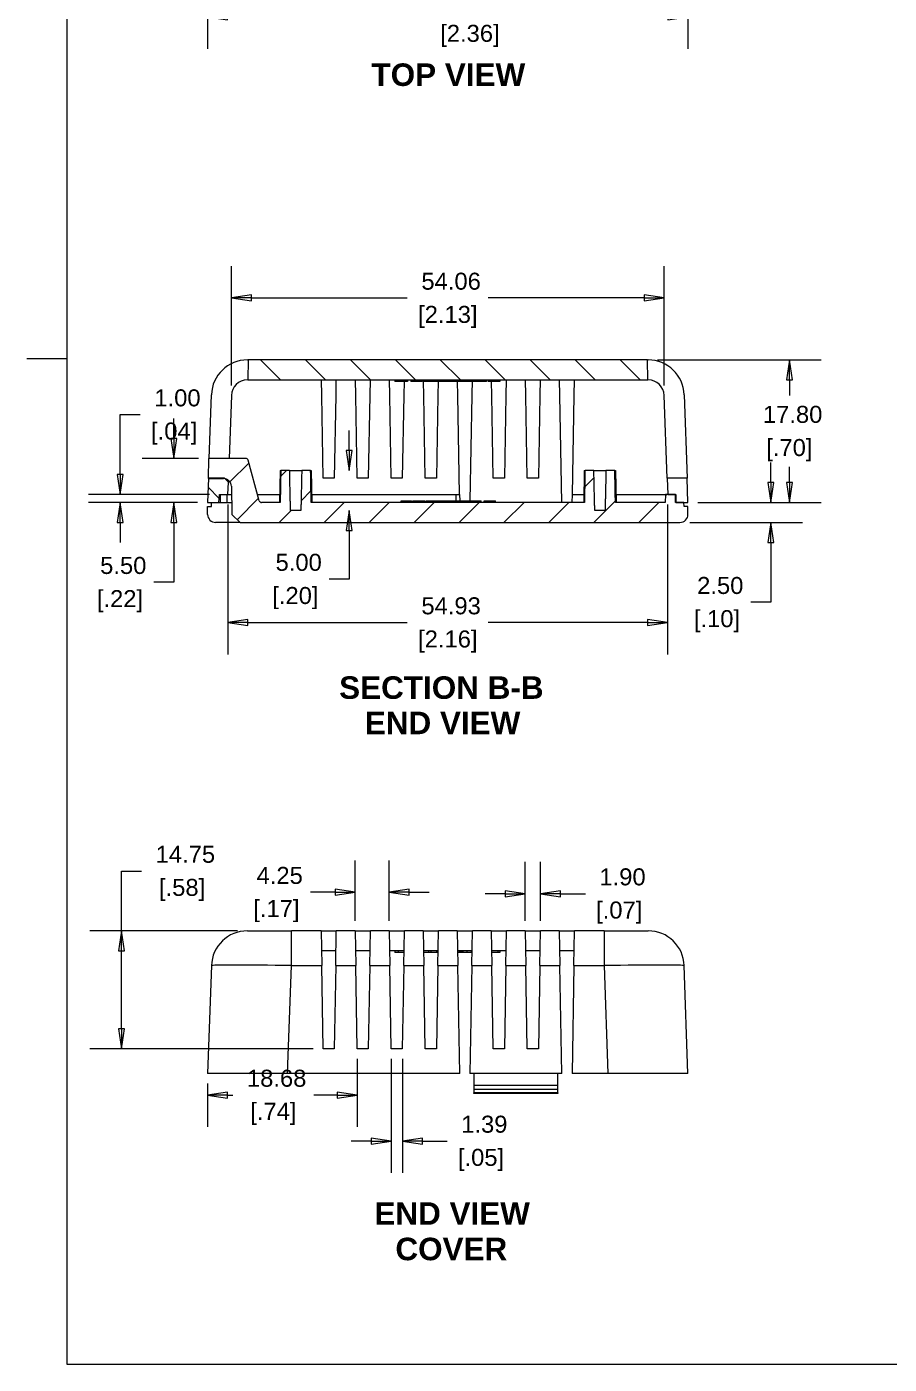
# Model space of a CAD drawing. Header units: millimetres. Extents: x 4 to 345, y 4 to 266.
# Drawn here: x 4.4 to 112.1, y 9.4 to 176.4 of the extents above; entities that cross this region are included whole.
import ezdxf

# ---------------------------------------------------------------- set-up
doc = ezdxf.new("R2010")
doc.units = ezdxf.units.MM
doc.header["$LTSCALE"] = 1.25
doc.layers.get('0').update_dxf_attribs({"lineweight": 25})
for name, color, linetype, lineweight in [('Dimension (ANSI)', 7, 'Continuous', 9), ('Hatch (ANSI)', 7, 'Continuous', 9), ('Sketch Geometry (ANSI)', 7, 'Continuous', 9), ('Symbol (ANSI)', 7, 'Continuous', 9), ('Visible (ANSI)', 7, 'Continuous', 9), ('Visible Narrow (ANSI)', 7, 'Continuous', 9)]:
    doc.layers.add(name, color=color, linetype=linetype, lineweight=lineweight)
doc.styles.add('Label Text (ANSI)', font='arialbd.ttf')
doc.styles.add('Note Text (ANSI)', font='arial.ttf')
doc.dimstyles.new('Default - mm_inch (ANSI)', dxfattribs={"dimscale": 1.25, "dimtxt": 1.7, "dimasz": 2, "dimexe": 3.175, "dimexo": 1, "dimgap": 0.8, "dimtad": 0, "dimtih": 1, "dimtoh": 1, "dimrnd": 1e-08, "dimzin": 4, "dimdsep": 46, "dimtxsty": 'Note Text (ANSI)', "dimblk": 'Filled-1', "dimcen": 0.09, "dimdle": 10, "dimclrd": 256, "dimclre": 256, "dimclrt": 256, "dimadec": 1, "dimazin": 0, "dimtfac": 1.176471, "dimtofl": 0, "dimtmove": 0, "dimatfit": 3, "dimfxl": 0, "dimtolj": 1, "dimtzin": 0, "dimlwd": -1, "dimlwe": -1, "dimarcsym": 0})
pattern_1 = [(135.0002, (0, 0), (-2.80632, -2.80634), [])]

# ---------------------------------------------------------------- blocks, each defined once
blk = doc.blocks.new('Filled-1')
at = {"color": 0}
for p, q in [((0, 0), (-1, 0.15)), ((-1, 0.15), (-1, -0.15)), ((-1, 0), (0, 0)), ((-1, -0.15), (0, 0))]:
    blk.add_line(p, q, dxfattribs=at)
at = {"color": 0, "flags": 128}
blk.add_lwpolyline([(-1, -0.15), (0, 0), (-1, 0.15), (-1, -0.15)], dxfattribs=at)
at = {"color": 0}
blk.add_solid([(-1, -0.15), (0, 0), (-1, 0.15), (-1, -0.15)], dxfattribs=at)
blk = doc.blocks.new('*D15')
at = {"layer": 'Defpoints', "color": 0, "transparency": 16777216}
for p in [(26.97, 202.62), (86.97, 202.62), (26.97, 177.63)]:
    blk.add_point(p, dxfattribs=at)
at = {"layer": 'Dimension (ANSI)', "transparency": 16777216}
for p, q in [((26.97, 201.37), (26.97, 173.66)), ((86.97, 201.37), (86.97, 173.66)), ((29.47, 177.63), (54.67, 177.63)), ((84.47, 177.63), (64.78, 177.63))]:
    blk.add_line(p, q, dxfattribs=at)
at = {"layer": 'Dimension (ANSI)', "transparency": 16777216, "xscale": 2.5, "yscale": 2.5, "zscale": 2.5, "rotation": 180}
blk.add_blockref('Filled-1', (26.97, 177.63), dxfattribs=at)
at = {"layer": 'Dimension (ANSI)', "transparency": 16777216, "xscale": 2.5, "yscale": 2.5, "zscale": 2.5}
blk.add_blockref('Filled-1', (86.97, 177.63), dxfattribs=at)
at = {"layer": 'Dimension (ANSI)', "transparency": 16777216, "char_height": 2.125, "attachment_point": 5, "style": 'Note Text (ANSI)'}
for s, insert in [('\\A1; 60.00', (59.73, 179.71)), ('\\A1;[2.36]', (59.73, 175.27))]:
    blk.add_mtext(s, dxfattribs=dict(at, insert=insert))
blk = doc.blocks.new('*D21')
at = {"layer": 'Defpoints', "color": 0, "transparency": 16777216}
for p in [(29.51, 118), (84.43, 118), (29.51, 101.99)]:
    blk.add_point(p, dxfattribs=at)
at = {"layer": 'Dimension (ANSI)', "transparency": 16777216}
for p, q in [((29.51, 116.75), (29.51, 98.02)), ((84.43, 116.75), (84.43, 98.02)), ((32.01, 101.99), (51.91, 101.99)), ((81.93, 101.99), (62.03, 101.99))]:
    blk.add_line(p, q, dxfattribs=at)
at = {"layer": 'Dimension (ANSI)', "transparency": 16777216, "xscale": 2.5, "yscale": 2.5, "zscale": 2.5, "rotation": 180}
blk.add_blockref('Filled-1', (29.51, 101.99), dxfattribs=at)
at = {"layer": 'Dimension (ANSI)', "transparency": 16777216, "xscale": 2.5, "yscale": 2.5, "zscale": 2.5}
blk.add_blockref('Filled-1', (84.43, 101.99), dxfattribs=at)
at = {"layer": 'Dimension (ANSI)', "transparency": 16777216, "char_height": 2.125, "attachment_point": 5, "style": 'Note Text (ANSI)'}
for s, insert in [('\\A1; 54.93', (56.97, 104.08)), ('\\A1;[2.16]', (56.97, 99.63))]:
    blk.add_mtext(s, dxfattribs=dict(at, insert=insert))
blk = doc.blocks.new('*D23')
at = {"layer": 'Defpoints', "color": 0, "transparency": 16777216}
for p in [(29.94, 142.54), (29.94, 130.37), (84, 130.37)]:
    blk.add_point(p, dxfattribs=at)
at = {"layer": 'Dimension (ANSI)', "transparency": 16777216}
for p, q in [((29.94, 131.62), (29.94, 146.5)), ((84, 131.62), (84, 146.5)), ((32.44, 142.54), (51.91, 142.54)), ((81.5, 142.54), (62.03, 142.54))]:
    blk.add_line(p, q, dxfattribs=at)
at = {"layer": 'Dimension (ANSI)', "transparency": 16777216, "xscale": 2.5, "yscale": 2.5, "zscale": 2.5, "rotation": 180}
blk.add_blockref('Filled-1', (29.94, 142.54), dxfattribs=at)
at = {"layer": 'Dimension (ANSI)', "transparency": 16777216, "xscale": 2.5, "yscale": 2.5, "zscale": 2.5}
blk.add_blockref('Filled-1', (84, 142.54), dxfattribs=at)
at = {"layer": 'Dimension (ANSI)', "transparency": 16777216, "char_height": 2.125, "attachment_point": 5, "style": 'Note Text (ANSI)'}
for s, insert in [('\\A1; 54.06', (56.97, 144.62)), ('\\A1;[2.13]', (56.97, 140.17))]:
    blk.add_mtext(s, dxfattribs=dict(at, insert=insert))
blk = doc.blocks.new('*D24')
at = {"layer": 'Defpoints', "color": 0, "transparency": 16777216}
for p in [(86.97, 117), (97.32, 117), (85.97, 114.5)]:
    blk.add_point(p, dxfattribs=at)
at = {"layer": 'Dimension (ANSI)', "transparency": 16777216}
for p, q in [((97.32, 119.5), (97.32, 122)), ((88.22, 117), (101.29, 117)), ((87.22, 114.5), (101.29, 114.5)), ((97.32, 112), (97.32, 104.54)), ((97.32, 104.54), (94.82, 104.54))]:
    blk.add_line(p, q, dxfattribs=at)
at = {"layer": 'Dimension (ANSI)', "transparency": 16777216, "xscale": 2.5, "yscale": 2.5, "zscale": 2.5}
for p, rotation in [((97.32, 117), 270), ((97.32, 114.5), 90)]:
    blk.add_blockref('Filled-1', p, dxfattribs=dict(at, rotation=rotation))
at = {"layer": 'Dimension (ANSI)', "transparency": 16777216, "char_height": 2.125, "attachment_point": 5, "style": 'Note Text (ANSI)'}
for s, insert in [('\\A1; 2.50', (90.59, 106.62)), ('\\A1;[.10]', (90.59, 102.17))]:
    blk.add_mtext(s, dxfattribs=dict(at, insert=insert))
blk = doc.blocks.new('*D28')
at = {"layer": 'Defpoints', "color": 0, "transparency": 16777216}
for p in [(45.39, 68.33), (45.39, 63.5), (49.64, 63.5)]:
    blk.add_point(p, dxfattribs=at)
at = {"layer": 'Dimension (ANSI)', "transparency": 16777216}
for p, q in [((45.39, 64.75), (45.39, 72.3)), ((49.64, 64.75), (49.64, 72.3)), ((42.89, 68.33), (39.8, 68.33)), ((52.14, 68.33), (54.64, 68.33))]:
    blk.add_line(p, q, dxfattribs=at)
at = {"layer": 'Dimension (ANSI)', "transparency": 16777216, "xscale": 2.5, "yscale": 2.5, "zscale": 2.5}
blk.add_blockref('Filled-1', (45.39, 68.33), dxfattribs=at)
at = {"layer": 'Dimension (ANSI)', "transparency": 16777216, "xscale": 2.5, "yscale": 2.5, "zscale": 2.5, "rotation": 180}
blk.add_blockref('Filled-1', (49.64, 68.33), dxfattribs=at)
at = {"layer": 'Dimension (ANSI)', "transparency": 16777216, "char_height": 2.125, "attachment_point": 5, "style": 'Note Text (ANSI)'}
for s, insert in [('\\A1; 4.25', (35.56, 70.41)), ('\\A1;[.17]', (35.56, 65.97))]:
    blk.add_mtext(s, dxfattribs=dict(at, insert=insert))
blk = doc.blocks.new('*D29')
at = {"layer": 'Defpoints', "color": 0, "transparency": 16777216}
for p in [(66.64, 68.14), (66.64, 63.5), (68.54, 63.5)]:
    blk.add_point(p, dxfattribs=at)
at = {"layer": 'Dimension (ANSI)', "transparency": 16777216}
for p, q in [((66.64, 64.75), (66.64, 72.11)), ((68.54, 64.75), (68.54, 72.11)), ((64.14, 68.14), (61.64, 68.14)), ((71.04, 68.14), (74.15, 68.14))]:
    blk.add_line(p, q, dxfattribs=at)
at = {"layer": 'Dimension (ANSI)', "transparency": 16777216, "xscale": 2.5, "yscale": 2.5, "zscale": 2.5}
blk.add_blockref('Filled-1', (66.64, 68.14), dxfattribs=at)
at = {"layer": 'Dimension (ANSI)', "transparency": 16777216, "xscale": 2.5, "yscale": 2.5, "zscale": 2.5, "rotation": 180}
blk.add_blockref('Filled-1', (68.54, 68.14), dxfattribs=at)
at = {"layer": 'Dimension (ANSI)', "transparency": 16777216, "char_height": 2.125, "attachment_point": 5, "style": 'Note Text (ANSI)'}
for s, insert in [('\\A1; 1.90', (78.38, 70.23)), ('\\A1;[.07]', (78.38, 65.78))]:
    blk.add_mtext(s, dxfattribs=dict(at, insert=insert))
blk = doc.blocks.new('*D30')
at = {"layer": 'Defpoints', "color": 0, "transparency": 16777216}
for p in [(49.9, 48.75), (51.29, 48.75), (49.9, 37.25)]:
    blk.add_point(p, dxfattribs=at)
at = {"layer": 'Dimension (ANSI)', "transparency": 16777216}
for p, q in [((49.9, 47.5), (49.9, 33.28)), ((51.29, 47.5), (51.29, 33.28)), ((47.4, 37.25), (44.9, 37.25)), ((53.79, 37.25), (56.88, 37.25))]:
    blk.add_line(p, q, dxfattribs=at)
at = {"layer": 'Dimension (ANSI)', "transparency": 16777216, "xscale": 2.5, "yscale": 2.5, "zscale": 2.5}
blk.add_blockref('Filled-1', (49.9, 37.25), dxfattribs=at)
at = {"layer": 'Dimension (ANSI)', "transparency": 16777216, "xscale": 2.5, "yscale": 2.5, "zscale": 2.5, "rotation": 180}
blk.add_blockref('Filled-1', (51.29, 37.25), dxfattribs=at)
at = {"layer": 'Dimension (ANSI)', "transparency": 16777216, "char_height": 2.125, "attachment_point": 5, "style": 'Note Text (ANSI)'}
for s, insert in [('\\A1; 1.39', (61.12, 39.34)), ('\\A1;[.05]', (61.12, 34.89))]:
    blk.add_mtext(s, dxfattribs=dict(at, insert=insert))
blk = doc.blocks.new('*D31')
at = {"layer": 'Defpoints', "color": 0, "transparency": 16777216}
for p in [(31.94, 63.5), (16.21, 48.75), (41.4, 48.75)]:
    blk.add_point(p, dxfattribs=at)
at = {"layer": 'Dimension (ANSI)', "transparency": 16777216}
for p, q in [((16.21, 63.5), (16.21, 70.97)), ((16.21, 70.97), (18.71, 70.97)), ((30.69, 63.5), (12.25, 63.5)), ((16.21, 51.25), (16.21, 61)), ((40.15, 48.75), (12.25, 48.75))]:
    blk.add_line(p, q, dxfattribs=at)
at = {"layer": 'Dimension (ANSI)', "transparency": 16777216, "xscale": 2.5, "yscale": 2.5, "zscale": 2.5}
for p, rotation in [((16.21, 63.5), 90), ((16.21, 48.75), 270)]:
    blk.add_blockref('Filled-1', p, dxfattribs=dict(at, rotation=rotation))
at = {"layer": 'Dimension (ANSI)', "transparency": 16777216, "char_height": 2.125, "attachment_point": 5, "style": 'Note Text (ANSI)'}
for s, insert in [('\\A1; 14.75', (23.78, 73.05)), ('\\A1;[.58]', (23.78, 68.61))]:
    blk.add_mtext(s, dxfattribs=dict(at, insert=insert))
blk = doc.blocks.new('*D40')
at = {"layer": 'Defpoints', "color": 0, "transparency": 16777216}
for p in [(16.06, 117), (26.97, 117), (28.47, 118)]:
    blk.add_point(p, dxfattribs=at)
at = {"layer": 'Dimension (ANSI)', "transparency": 16777216}
for p, q in [((16.06, 120.5), (16.06, 127.97)), ((16.06, 127.97), (18.56, 127.97)), ((27.22, 118), (12.1, 118)), ((25.72, 117), (12.1, 117)), ((16.06, 114.5), (16.06, 112))]:
    blk.add_line(p, q, dxfattribs=at)
at = {"layer": 'Dimension (ANSI)', "transparency": 16777216, "xscale": 2.5, "yscale": 2.5, "zscale": 2.5}
for p, rotation in [((16.06, 118), 270), ((16.06, 117), 90)]:
    blk.add_blockref('Filled-1', p, dxfattribs=dict(at, rotation=rotation))
at = {"layer": 'Dimension (ANSI)', "transparency": 16777216, "char_height": 2.125, "attachment_point": 5, "style": 'Note Text (ANSI)'}
for s, insert in [('\\A1; 1.00', (22.79, 130.05)), ('\\A1;[.04]', (22.79, 125.6))]:
    blk.add_mtext(s, dxfattribs=dict(at, insert=insert))
blk = doc.blocks.new('*D41')
at = {"layer": 'Defpoints', "color": 0, "transparency": 16777216}
for p in [(45.65, 48.75), (26.97, 45.7), (26.97, 42.99)]:
    blk.add_point(p, dxfattribs=at)
at = {"layer": 'Dimension (ANSI)', "transparency": 16777216}
for p, q in [((45.65, 47.5), (45.65, 39.02)), ((26.97, 44.45), (26.97, 39.02)), ((29.47, 42.99), (30.12, 42.99)), ((43.15, 42.99), (40.24, 42.99))]:
    blk.add_line(p, q, dxfattribs=at)
at = {"layer": 'Dimension (ANSI)', "transparency": 16777216, "xscale": 2.5, "yscale": 2.5, "zscale": 2.5, "rotation": 180}
blk.add_blockref('Filled-1', (26.97, 42.99), dxfattribs=at)
at = {"layer": 'Dimension (ANSI)', "transparency": 16777216, "xscale": 2.5, "yscale": 2.5, "zscale": 2.5}
blk.add_blockref('Filled-1', (45.65, 42.99), dxfattribs=at)
at = {"layer": 'Dimension (ANSI)', "transparency": 16777216, "char_height": 2.125, "attachment_point": 5, "style": 'Note Text (ANSI)'}
for s, insert in [('\\A1; 18.68', (35.18, 45.08)), ('\\A1;[.74]', (35.18, 40.64))]:
    blk.add_mtext(s, dxfattribs=dict(at, insert=insert))
blk = doc.blocks.new('*D44')
at = {"layer": 'Defpoints', "color": 0, "transparency": 16777216}
for p in [(81.9, 134.8), (99.63, 134.8), (86.97, 117)]:
    blk.add_point(p, dxfattribs=at)
at = {"layer": 'Dimension (ANSI)', "transparency": 16777216}
for p, q in [((83.15, 134.8), (103.6, 134.8)), ((99.63, 132.3), (99.63, 130.35)), ((99.63, 119.5), (99.63, 121.45)), ((88.22, 117), (103.6, 117))]:
    blk.add_line(p, q, dxfattribs=at)
at = {"layer": 'Dimension (ANSI)', "transparency": 16777216, "xscale": 2.5, "yscale": 2.5, "zscale": 2.5}
for p, rotation in [((99.63, 134.8), 90), ((99.63, 117), 270)]:
    blk.add_blockref('Filled-1', p, dxfattribs=dict(at, rotation=rotation))
at = {"layer": 'Dimension (ANSI)', "transparency": 16777216, "char_height": 2.125, "attachment_point": 5, "style": 'Note Text (ANSI)'}
for s, insert in [('\\A1; 17.80', (99.63, 127.99)), ('\\A1;[.70]', (99.63, 123.54))]:
    blk.add_mtext(s, dxfattribs=dict(at, insert=insert))
blk = doc.blocks.new('*D54')
at = {"layer": 'Defpoints', "color": 0, "transparency": 16777216}
for p in [(22.75, 122.5), (27.07, 122.5), (26.97, 117)]:
    blk.add_point(p, dxfattribs=at)
at = {"layer": 'Dimension (ANSI)', "transparency": 16777216}
for p, q in [((22.75, 125), (22.75, 127.5)), ((25.82, 122.5), (18.79, 122.5)), ((25.72, 117), (18.79, 117)), ((22.75, 114.5), (22.75, 107.04)), ((22.75, 107.04), (20.25, 107.04))]:
    blk.add_line(p, q, dxfattribs=at)
at = {"layer": 'Dimension (ANSI)', "transparency": 16777216, "xscale": 2.5, "yscale": 2.5, "zscale": 2.5}
for p, rotation in [((22.75, 122.5), 270), ((22.75, 117), 90)]:
    blk.add_blockref('Filled-1', p, dxfattribs=dict(at, rotation=rotation))
at = {"layer": 'Dimension (ANSI)', "transparency": 16777216, "char_height": 2.125, "attachment_point": 5, "style": 'Note Text (ANSI)'}
for s, insert in [('\\A1; 5.50', (16.02, 109.12)), ('\\A1;[.22]', (16.02, 104.67))]:
    blk.add_mtext(s, dxfattribs=dict(at, insert=insert))
blk = doc.blocks.new('Borders Hammond Border')
at = {"layer": 'Sketch Geometry (ANSI)'}
for p, q in [((7.5, 208.4), (7.5, 7.5)), ((7.5, 107.95), (3.5, 107.95)), ((7.5, 7.5), (271.9, 7.5))]:
    blk.add_line(p, q, dxfattribs=at)
blk = doc.blocks.new('*D64')
at = {"layer": 'Defpoints', "color": 0, "transparency": 16777216}
for p in [(37.21, 121), (37.33, 116), (44.66, 116)]:
    blk.add_point(p, dxfattribs=at)
at = {"layer": 'Dimension (ANSI)', "transparency": 16777216}
for p, q in [((44.66, 123.5), (44.66, 126)), ((44.66, 113.5), (44.66, 107.42)), ((44.66, 107.42), (42.16, 107.42))]:
    blk.add_line(p, q, dxfattribs=at)
at = {"layer": 'Dimension (ANSI)', "transparency": 16777216, "xscale": 2.5, "yscale": 2.5, "zscale": 2.5}
for p, rotation in [((44.66, 121), 270), ((44.66, 116), 90)]:
    blk.add_blockref('Filled-1', p, dxfattribs=dict(at, rotation=rotation))
at = {"layer": 'Dimension (ANSI)', "transparency": 16777216, "char_height": 2.125, "attachment_point": 5, "style": 'Note Text (ANSI)'}
for s, insert in [('\\A1; 5.00', (37.93, 109.51)), ('\\A1;[.20]', (37.93, 105.06))]:
    blk.add_mtext(s, dxfattribs=dict(at, insert=insert))

msp = doc.modelspace()

# ---------------------------------------------------------------- hatches: boundary and pattern name
at = {"layer": 'Hatch (ANSI)'}
h = msp.add_hatch(dxfattribs=at)
h.set_pattern_fill('ANSI31', color=256, scale=31.75, angle=90.00021, style=0)
h.set_pattern_definition(pattern_1)
h.paths.add_polyline_path([(31.993, 132.301), (81.946, 132.301), (81.903, 134.801), (32.037, 134.801)])
h = msp.add_hatch(dxfattribs=at)
h.set_pattern_fill('ANSI31', color=256, scale=31.75, style=0)
h.set_pattern_definition([(45, (0, 0), (-2.80633, 2.80633), [])])
edge = h.paths.add_edge_path()
edge.add_spline(control_points=[(38.726, 121.001), (38.667, 118.299), (38.613, 116.001)], knot_values=[0, 0, 0, 0.5001277, 0.5001277, 0.5001277], weights=[1, 1.0019482, 1], degree=2, periodic=0)
edge.add_line((38.613, 116.001), (37.326, 116.001))
edge.add_spline(control_points=[(37.326, 116.001), (37.272, 118.299), (37.213, 121.001)], knot_values=[0, 0, 0, 0.5001277, 0.5001277, 0.5001277], weights=[1, 1.0019482, 1], degree=2, periodic=0)
edge.add_line((37.213, 121.001), (36.106, 121.001))
edge.add_line((36.106, 121.001), (36.033, 117.001))
edge.add_line((36.033, 117.001), (33.699, 117.001))
edge.add_ellipse((33.699, 117.301), major_axis=(-0.3, 0), ratio=1, start_angle=15.25512, end_angle=90, ccw=False)
edge.add_line((33.409, 117.222), (32.03, 122.28))
edge.add_ellipse((31.741, 122.201), major_axis=(-0.079, 0.289), ratio=1, start_angle=270, end_angle=344.74488)
edge.add_line((31.741, 122.501), (27.066, 122.501))
edge.add_line((27.066, 122.501), (27.022, 120.001))
edge.add_line((27.022, 120.001), (27.075, 120.001))
edge.add_line((27.075, 120.001), (28.935, 120.001))
edge.add_ellipse((28.935, 119.001), major_axis=(0, 1), ratio=1, start_angle=347.66168, end_angle=360, ccw=False)
edge.add_ellipse((28.935, 119.001), major_axis=(0.977, -0.214), ratio=1, start_angle=13.33832, end_angle=90, ccw=False)
edge.add_line((29.935, 119.019), (29.996, 115.501))
edge.add_line((29.996, 115.501), (31.013, 114.501))
edge.add_line((31.013, 114.501), (85.97, 114.501))
edge.add_ellipse((85.97, 115.501), major_axis=(1, 0), ratio=1, start_angle=270, end_angle=360)
edge.add_line((86.97, 115.501), (86.97, 116.501))
edge.add_line((86.97, 116.501), (86.478, 116.501))
edge.add_line((86.478, 116.501), (86.47, 117.001))
edge.add_line((86.47, 117.001), (85.468, 117.001))
edge.add_line((85.468, 117.001), (85.42, 117.001))
edge.add_line((85.42, 117.001), (85.402, 118.001))
edge.add_line((85.402, 118.001), (84.433, 118.001))
edge.add_line((84.433, 118.001), (84.152, 118.001))
edge.add_line((84.152, 118.001), (84.135, 117.001))
edge.add_line((84.135, 117.001), (77.906, 117.001))
edge.add_line((77.906, 117.001), (77.833, 121.001))
edge.add_line((77.833, 121.001), (76.726, 121.001))
edge.add_spline(control_points=[(76.726, 121.001), (76.667, 118.299), (76.613, 116.001)], knot_values=[0, 0, 0, 0.5001277, 0.5001277, 0.5001277], weights=[1, 1.0019482, 1], degree=2, periodic=0)
edge.add_line((76.613, 116.001), (75.326, 116.001))
edge.add_spline(control_points=[(75.326, 116.001), (75.272, 118.299), (75.213, 121.001)], knot_values=[0, 0, 0, 0.5001277, 0.5001277, 0.5001277], weights=[1, 1.0019482, 1], degree=2, periodic=0)
edge.add_line((75.213, 121.001), (74.106, 121.001))
edge.add_line((74.106, 121.001), (74.033, 117.001))
edge.add_line((74.033, 117.001), (39.906, 117.001))
edge.add_line((39.906, 117.001), (39.833, 121.001))
edge.add_line((39.833, 121.001), (38.726, 121.001))
h = msp.add_hatch(dxfattribs=at)
h.set_pattern_fill('ANSI31', color=256, scale=31.75, angle=90.00021, style=0)
h.set_pattern_definition(pattern_1)
h.paths.add_polyline_path([(29.56, 119.551), (29.148, 119.978), (29.078, 120.051), (27.076, 120.051), (27.075, 120.001), (26.97, 117.001), (28.384, 117.001), (28.471, 118.001), (29.506, 118.001)])
h = msp.add_hatch(dxfattribs=at)
h.set_pattern_fill('ANSI31', color=256, scale=31.75, angle=90.00021, style=0)
h.set_pattern_definition(pattern_1)
h.paths.add_polyline_path([(85.468, 118.001), (85.468, 117.001), (86.47, 117.001), (86.97, 117.001), (86.863, 120.051), (84.362, 120.051), (84.433, 118.001), (85.402, 118.001)])

# ---------------------------------------------------------------- linework, layer by layer
at = {"layer": 'Visible (ANSI)'}
for p, q in [((31.937, 134.801), (32.037, 134.801)), ((32.037, 134.801), (31.993, 132.301)), ((81.903, 134.801), (32.037, 134.801)), ((81.946, 132.301), (81.903, 134.801)), ((81.903, 134.801), (82.003, 134.801)), ((31.993, 132.301), (31.937, 132.301)), ((31.993, 132.301), (81.946, 132.301)), ((41.222, 130.371), (41.188, 132.301)), ((43.001, 132.301), (42.967, 130.371)), ((45.472, 130.371), (45.438, 132.301)), ((47.251, 132.301), (47.217, 130.371)), ((49.722, 130.371), (49.688, 132.301)), ((50.358, 132.301), (50.358, 132.101)), ((50.766, 132.101), (50.358, 132.101)), ((50.766, 132.301), (50.766, 132.101)), ((51.475, 132.101), (50.766, 132.101)), ((51.498, 132.101), (51.467, 130.371)), ((51.935, 132.101), (51.475, 132.101)), ((51.935, 132.301), (51.935, 132.101)), ((52.34, 132.301), (52.34, 132.101)), ((52.552, 132.101), (52.34, 132.101)), ((52.552, 132.301), (52.552, 132.101)), ((52.729, 132.101), (52.552, 132.101)), ((53.222, 132.101), (52.729, 132.101)), ((53.768, 132.101), (53.222, 132.101)), ((53.768, 132.301), (53.768, 132.101)), ((53.771, 132.101), (53.768, 132.101)), ((53.771, 132.301), (53.771, 132.101)), ((53.886, 132.301), (53.886, 132.101)), ((54.575, 132.101), (53.886, 132.101)), ((53.972, 130.371), (53.942, 132.101)), ((54.575, 132.301), (54.575, 132.101)), ((54.862, 132.101), (54.575, 132.101)), ((54.862, 132.301), (54.862, 132.101)), ((55.551, 132.101), (54.862, 132.101)), ((55.551, 132.301), (55.551, 132.101)), ((55.593, 132.101), (55.551, 132.101)), ((55.761, 132.101), (55.593, 132.101)), ((55.748, 132.101), (55.717, 130.371)), ((55.761, 132.301), (55.761, 132.101)), ((56.737, 132.101), (55.761, 132.101)), ((56.737, 132.301), (56.737, 132.101)), ((56.911, 132.101), (56.737, 132.101)), ((56.911, 132.301), (56.911, 132.101)), ((57.073, 132.101), (56.911, 132.101)), ((57.073, 132.301), (57.073, 132.101)), ((57.183, 132.101), (57.073, 132.101)), ((57.183, 132.301), (57.183, 132.101)), ((57.36, 132.101), (57.183, 132.101)), ((57.851, 132.101), (57.36, 132.101)), ((58.374, 132.101), (57.851, 132.101)), ((58.222, 130.371), (58.192, 132.101)), ((58.374, 132.301), (58.374, 132.101)), ((58.509, 132.101), (58.374, 132.101)), ((58.509, 132.301), (58.509, 132.101)), ((58.684, 132.101), (58.509, 132.101)), ((58.684, 132.301), (58.684, 132.101)), ((58.86, 132.101), (58.684, 132.101)), ((59.351, 132.101), (58.86, 132.101)), ((59.875, 132.101), (59.351, 132.101)), ((59.875, 132.301), (59.875, 132.101)), ((59.958, 132.101), (59.875, 132.101)), ((59.958, 132.301), (59.958, 132.101)), ((60.001, 132.301), (59.967, 130.371)), ((60.147, 132.301), (60.147, 132.101)), ((60.264, 132.101), (60.147, 132.101)), ((60.264, 132.301), (60.264, 132.101)), ((61.24, 132.101), (60.264, 132.101)), ((61.24, 132.301), (61.24, 132.101)), ((61.373, 132.101), (61.24, 132.101)), ((61.373, 132.301), (61.373, 132.101)), ((61.554, 132.101), (61.373, 132.101)), ((61.554, 132.301), (61.554, 132.101)), ((61.823, 132.101), (61.554, 132.101)), ((61.823, 132.301), (61.823, 132.101)), ((62.013, 132.301), (62.013, 132.101)), ((62.279, 132.101), (62.013, 132.101)), ((62.279, 132.301), (62.279, 132.101)), ((63.199, 132.101), (62.279, 132.101)), ((62.472, 130.371), (62.442, 132.101)), ((63.199, 132.301), (63.199, 132.101)), ((63.465, 132.101), (63.199, 132.101)), ((63.465, 132.301), (63.465, 132.101)), ((64.251, 132.301), (64.217, 130.371)), ((66.722, 130.371), (66.688, 132.301)), ((68.501, 132.301), (68.467, 130.371)), ((70.972, 130.371), (70.938, 132.301)), ((72.751, 132.301), (72.717, 130.371)), ((82.003, 132.301), (81.946, 132.301)), ((27.162, 122.501), (27.44, 130.458)), ((29.938, 130.371), (29.663, 122.501)), ((41.402, 120.051), (41.222, 130.371)), ((42.967, 130.371), (42.787, 120.051)), ((45.652, 120.051), (45.472, 130.371)), ((47.217, 130.371), (47.037, 120.051)), ((49.902, 120.051), (49.722, 130.371)), ((51.467, 130.371), (51.287, 120.051)), ((54.152, 120.051), (53.972, 130.371)), ((55.717, 130.371), (55.537, 120.051)), ((58.438, 118.001), (58.222, 130.371)), ((59.967, 130.371), (59.738, 117.201)), ((62.652, 120.051), (62.472, 130.371)), ((64.217, 130.371), (64.037, 120.051)), ((66.902, 120.051), (66.722, 130.371)), ((68.467, 130.371), (68.287, 120.051)), ((71.205, 117.001), (70.972, 130.371)), ((72.717, 130.371), (72.502, 118.001)), ((84.362, 120.051), (84.001, 130.371)), ((86.5, 130.458), (86.863, 120.051)), ((27.066, 122.501), (27.022, 120.001)), ((31.741, 122.501), (27.066, 122.501)), ((33.409, 117.222), (32.03, 122.28)), ((36.02, 121.001), (35.95, 117.001)), ((36.02, 121.001), (36.106, 121.001)), ((37.213, 121.001), (36.106, 121.001)), ((37.213, 121.001), (38.726, 121.001)), ((39.833, 121.001), (38.726, 121.001)), ((39.833, 121.001), (39.92, 121.001)), ((39.92, 121.001), (39.99, 117.001)), ((74.02, 121.001), (73.95, 117.001)), ((74.02, 121.001), (74.106, 121.001)), ((75.213, 121.001), (74.106, 121.001)), ((75.213, 121.001), (76.726, 121.001)), ((77.833, 121.001), (76.726, 121.001)), ((77.833, 121.001), (77.92, 121.001)), ((77.92, 121.001), (77.99, 117.001)), ((27.076, 120.051), (26.97, 117.001)), ((27.022, 120.001), (28.935, 120.001)), ((29.078, 120.051), (27.076, 120.051)), ((29.56, 119.551), (29.078, 120.051)), ((29.506, 118.001), (29.56, 119.551)), ((29.568, 119.775), (29.56, 119.551)), ((29.935, 119.019), (29.996, 115.501)), ((42.787, 120.051), (41.402, 120.051)), ((47.037, 120.051), (45.652, 120.051)), ((51.287, 120.051), (49.902, 120.051)), ((55.537, 120.051), (54.152, 120.051)), ((64.037, 120.051), (62.652, 120.051)), ((68.287, 120.051), (66.902, 120.051)), ((86.863, 120.051), (84.362, 120.051)), ((84.362, 120.051), (84.433, 118.001)), ((86.97, 117.001), (86.863, 120.051)), ((26.97, 117.001), (28.384, 117.001)), ((27.461, 116.501), (27.47, 117.001)), ((28.384, 117.001), (28.471, 118.001)), ((28.384, 117.001), (29.97, 117.001)), ((28.471, 118.001), (29.506, 118.001)), ((28.537, 118.001), (28.52, 117.001)), ((29.42, 117.001), (29.402, 118.001)), ((29.506, 118.001), (29.952, 118.001)), ((33.197, 118.001), (35.967, 118.001)), ((36.033, 117.001), (33.699, 117.001)), ((74.033, 117.001), (39.906, 117.001)), ((39.972, 118.001), (58.438, 118.001)), ((51.124, 117.001), (51.124, 117.201)), ((51.124, 117.201), (51.363, 117.201)), ((51.363, 117.001), (51.363, 117.201)), ((51.363, 117.201), (52.192, 117.201)), ((52.192, 117.001), (52.192, 117.201)), ((52.192, 117.201), (52.431, 117.201)), ((52.431, 117.001), (52.431, 117.201)), ((52.602, 117.201), (52.844, 117.201)), ((52.602, 117.001), (52.602, 117.201)), ((52.844, 117.201), (53.007, 117.201)), ((52.844, 117.001), (52.844, 117.201)), ((53.007, 117.201), (53.127, 117.201)), ((53.007, 117.001), (53.007, 117.201)), ((53.127, 117.001), (53.127, 117.201)), ((53.127, 117.201), (54.005, 117.201)), ((54.005, 117.201), (54.11, 117.201)), ((54.005, 117.001), (54.005, 117.201)), ((54.11, 117.001), (54.11, 117.201)), ((54.281, 117.201), (54.355, 117.201)), ((54.281, 117.001), (54.281, 117.201)), ((54.355, 117.201), (54.826, 117.201)), ((54.355, 117.001), (54.355, 117.201)), ((54.826, 117.201), (55.268, 117.201)), ((55.268, 117.201), (55.427, 117.201)), ((55.427, 117.201), (55.585, 117.201)), ((55.427, 117.001), (55.427, 117.201)), ((55.585, 117.201), (55.706, 117.201)), ((55.585, 117.001), (55.585, 117.201)), ((55.706, 117.001), (55.706, 117.201)), ((55.706, 117.201), (56.177, 117.201)), ((56.177, 117.201), (56.619, 117.201)), ((56.619, 117.201), (56.778, 117.201)), ((56.778, 117.201), (56.877, 117.201)), ((56.778, 117.001), (56.778, 117.201)), ((56.877, 117.001), (56.877, 117.201)), ((56.877, 117.201), (57.023, 117.201)), ((57.023, 117.001), (57.023, 117.201)), ((57.023, 117.201), (57.179, 117.201)), ((57.179, 117.201), (58.057, 117.201)), ((57.179, 117.001), (57.179, 117.201)), ((57.952, 118.001), (57.966, 117.201)), ((58.057, 117.201), (58.209, 117.201)), ((58.057, 117.001), (58.057, 117.201)), ((58.209, 117.201), (58.247, 117.201)), ((58.247, 117.001), (58.247, 117.201)), ((58.247, 117.201), (58.867, 117.201)), ((58.438, 118.001), (58.452, 117.201)), ((58.867, 117.001), (58.867, 117.201)), ((58.867, 117.201), (59.125, 117.201)), ((59.125, 117.001), (59.125, 117.201)), ((59.125, 117.201), (59.745, 117.201)), ((59.745, 117.001), (59.745, 117.201)), ((59.848, 117.201), (59.851, 117.201)), ((59.848, 117.001), (59.848, 117.201)), ((59.851, 117.201), (60.343, 117.201)), ((59.851, 117.001), (59.851, 117.201)), ((60.343, 117.201), (60.786, 117.201)), ((60.786, 117.201), (60.945, 117.201)), ((60.945, 117.001), (60.945, 117.201)), ((60.945, 117.201), (61.136, 117.201)), ((61.136, 117.001), (61.136, 117.201)), ((61.501, 117.001), (61.501, 117.201)), ((61.501, 117.201), (61.915, 117.201)), ((61.915, 117.201), (62.553, 117.201)), ((62.553, 117.001), (62.553, 117.201)), ((62.553, 117.201), (62.92, 117.201)), ((62.92, 117.001), (62.92, 117.201)), ((72.487, 118.001), (72.47, 117.001)), ((72.502, 118.001), (72.487, 118.001)), ((72.502, 118.001), (73.967, 118.001)), ((84.135, 117.001), (77.906, 117.001)), ((77.972, 118.001), (84.152, 118.001)), ((84.152, 118.001), (84.135, 117.001)), ((85.402, 118.001), (84.152, 118.001)), ((84.433, 118.001), (85.468, 118.001)), ((85.42, 117.001), (85.402, 118.001)), ((86.47, 117.001), (85.42, 117.001)), ((85.468, 118.001), (85.468, 117.001)), ((85.468, 117.001), (86.97, 117.001)), ((86.478, 116.501), (86.47, 117.001)), ((26.97, 116.501), (27.461, 116.501)), ((26.97, 115.501), (26.97, 116.501)), ((29.996, 115.501), (31.013, 114.501)), ((38.613, 116.001), (37.326, 116.001)), ((76.613, 116.001), (75.326, 116.001)), ((86.97, 116.501), (86.478, 116.501)), ((86.97, 115.501), (86.97, 116.501)), ((31.013, 114.501), (27.97, 114.501)), ((31.013, 114.501), (85.97, 114.501)), ((31.937, 63.504), (37.434, 63.504)), ((41.145, 63.504), (37.434, 63.504)), ((41.145, 63.504), (43.045, 63.504)), ((41.145, 63.504), (41.221, 59.161)), ((42.969, 59.161), (43.045, 63.504)), ((45.395, 63.504), (43.045, 63.504)), ((45.395, 63.504), (47.295, 63.504)), ((45.395, 63.504), (45.471, 59.161)), ((47.219, 59.161), (47.295, 63.504)), ((49.645, 63.504), (47.295, 63.504)), ((49.645, 63.504), (51.545, 63.504)), ((49.645, 63.504), (49.721, 59.161)), ((51.469, 59.161), (51.545, 63.504)), ((53.895, 63.504), (51.545, 63.504)), ((53.895, 63.504), (55.795, 63.504)), ((53.895, 63.504), (53.971, 59.161)), ((55.719, 59.161), (55.795, 63.504)), ((58.145, 63.504), (55.795, 63.504)), ((58.145, 63.504), (58.221, 59.161)), ((58.145, 63.504), (60.045, 63.504)), ((59.969, 59.161), (60.045, 63.504)), ((62.395, 63.504), (60.045, 63.504)), ((62.395, 63.504), (64.295, 63.504)), ((62.395, 63.504), (62.471, 59.161)), ((64.219, 59.161), (64.295, 63.504)), ((66.645, 63.504), (64.295, 63.504)), ((66.645, 63.504), (68.545, 63.504)), ((66.645, 63.504), (66.721, 59.161)), ((68.469, 59.161), (68.545, 63.504)), ((70.895, 63.504), (68.545, 63.504)), ((70.895, 63.504), (70.971, 59.161)), ((70.895, 63.504), (72.795, 63.504)), ((72.719, 59.161), (72.795, 63.504)), ((76.506, 63.504), (72.795, 63.504)), ((76.506, 63.504), (82.003, 63.504)), ((43.001, 61.004), (41.188, 61.004)), ((47.251, 61.004), (45.438, 61.004)), ((51.501, 61.004), (49.688, 61.004)), ((50.358, 61.004), (50.358, 60.804)), ((50.766, 60.804), (50.358, 60.804)), ((50.766, 61.004), (50.766, 60.804)), ((51.475, 60.804), (50.766, 60.804)), ((51.498, 60.804), (51.475, 60.804)), ((55.751, 61.004), (53.938, 61.004)), ((54.575, 60.804), (53.942, 60.804)), ((54.575, 61.004), (54.575, 60.804)), ((54.862, 60.804), (54.575, 60.804)), ((54.862, 61.004), (54.862, 60.804)), ((55.551, 60.804), (54.862, 60.804)), ((55.551, 61.004), (55.551, 60.804)), ((55.593, 60.804), (55.551, 60.804)), ((55.748, 60.804), (55.593, 60.804)), ((60.001, 61.004), (58.188, 61.004)), ((58.374, 60.804), (58.192, 60.804)), ((58.374, 61.004), (58.374, 60.804)), ((58.509, 60.804), (58.374, 60.804)), ((58.509, 61.004), (58.509, 60.804)), ((58.684, 60.804), (58.509, 60.804)), ((58.684, 61.004), (58.684, 60.804)), ((58.86, 60.804), (58.684, 60.804)), ((59.351, 60.804), (58.86, 60.804)), ((59.875, 60.804), (59.351, 60.804)), ((59.875, 61.004), (59.875, 60.804)), ((59.958, 60.804), (59.875, 60.804)), ((59.958, 61.004), (59.958, 60.804)), ((64.251, 61.004), (62.438, 61.004)), ((63.199, 60.804), (62.442, 60.804)), ((63.199, 61.004), (63.199, 60.804)), ((63.465, 60.804), (63.199, 60.804)), ((63.465, 61.004), (63.465, 60.804)), ((68.501, 61.004), (66.688, 61.004)), ((72.751, 61.004), (70.938, 61.004)), ((27.44, 59.161), (26.97, 45.704)), ((41.402, 48.754), (41.221, 59.161)), ((42.969, 59.161), (42.787, 48.754)), ((45.652, 48.754), (45.471, 59.161)), ((47.219, 59.161), (47.037, 48.754)), ((49.902, 48.754), (49.721, 59.161)), ((51.469, 59.161), (51.287, 48.754)), ((54.152, 48.754), (53.971, 59.161)), ((55.719, 59.161), (55.537, 48.754)), ((58.455, 45.704), (58.221, 59.161)), ((59.969, 59.161), (59.734, 45.704)), ((62.652, 48.754), (62.471, 59.161)), ((64.219, 59.161), (64.037, 48.754)), ((66.902, 48.754), (66.721, 59.161)), ((68.469, 59.161), (68.287, 48.754)), ((71.205, 45.704), (70.971, 59.161)), ((72.719, 59.161), (72.484, 45.704)), ((86.97, 45.704), (86.5, 59.161)), ((42.787, 48.754), (41.402, 48.754)), ((47.037, 48.754), (45.652, 48.754)), ((51.287, 48.754), (49.902, 48.754)), ((55.537, 48.754), (54.152, 48.754)), ((64.037, 48.754), (62.652, 48.754)), ((68.287, 48.754), (66.902, 48.754)), ((36.964, 45.704), (26.97, 45.704)), ((58.455, 45.704), (36.964, 45.704)), ((71.205, 45.704), (59.734, 45.704)), ((60.22, 45.704), (60.22, 44.228)), ((70.72, 44.228), (70.72, 45.704)), ((76.976, 45.704), (72.484, 45.704)), ((86.97, 45.704), (76.976, 45.704)), ((60.22, 44.228), (70.72, 44.228)), ((60.22, 44.228), (60.22, 44.204)), ((70.72, 44.204), (60.22, 44.204)), ((60.22, 44.204), (60.22, 43.704)), ((70.72, 43.704), (60.22, 43.704)), ((60.22, 43.704), (60.22, 43.288)), ((70.72, 44.204), (70.72, 44.228)), ((70.72, 43.704), (70.72, 44.204)), ((70.72, 43.288), (70.72, 43.704)), ((60.22, 43.204), (60.22, 43.288)), ((70.72, 43.204), (60.22, 43.204)), ((70.72, 43.288), (70.72, 43.204))]:
    msp.add_line(p, q, dxfattribs=at)
for centre, radius, start, end in [((31.937, 130.301), 4.5, 90, 178), ((82.003, 130.301), 4.5, 2, 90), ((31.937, 130.301), 2, 90, 178), ((82.003, 130.301), 2, 2, 90), ((31.741, 122.201), 0.3, 15.25512, 90), ((28.935, 119.001), 1, 1, 90), ((33.699, 117.301), 0.3, 195.25512, 270), ((27.97, 115.501), 1, 180, 270), ((85.97, 115.501), 1, 270, 0), ((31.937, 59.004), 4.5, 90, 178), ((82.003, 59.004), 4.5, 2, 90)]:
    msp.add_arc(centre, radius, start, end, dxfattribs=at)
for points, weights in [([(36.106, 121.001), (36.07, 119.04), (36.033, 117.001)], [1, 1.00016885578, 1]), ([(37.326, 116.001), (37.272, 118.299), (37.213, 121.001)], [1, 1.00194817524, 1]), ([(38.726, 121.001), (38.667, 118.299), (38.613, 116.001)], [1, 1.00194817528, 1]), ([(39.906, 117.001), (39.869, 119.04), (39.833, 121.001)], [1, 1.00016885581, 1]), ([(74.106, 121.001), (74.07, 119.04), (74.033, 117.001)], [1, 1.00016885088, 1]), ([(75.326, 116.001), (75.272, 118.299), (75.213, 121.001)], [1, 1.00194817524, 1]), ([(76.726, 121.001), (76.667, 118.299), (76.613, 116.001)], [1, 1.00194817524, 1]), ([(77.906, 117.001), (77.869, 119.04), (77.833, 121.001)], [1, 1.00016885101, 1])]:
    msp.add_rational_spline(points, weights, degree=2, dxfattribs=at)
at = {"layer": 'Visible Narrow (ANSI)'}
for p, q in [((37.434, 59.161), (37.434, 63.504)), ((76.506, 63.504), (76.506, 59.161)), ((51.475, 61.004), (51.475, 60.804)), ((55.593, 61.004), (55.593, 60.804)), ((58.86, 61.004), (58.86, 60.804)), ((59.351, 61.004), (59.351, 60.804)), ((36.964, 45.704), (37.434, 59.161)), ((37.434, 59.161), (41.221, 59.161)), ((42.969, 59.161), (45.471, 59.161)), ((47.219, 59.161), (49.721, 59.161)), ((51.469, 59.161), (53.971, 59.161)), ((55.719, 59.161), (58.221, 59.161)), ((59.969, 59.161), (62.471, 59.161)), ((64.219, 59.161), (66.721, 59.161)), ((68.469, 59.161), (70.971, 59.161)), ((72.719, 59.161), (76.506, 59.161)), ((76.506, 59.161), (76.976, 45.704)), ((70.72, 43.288), (60.22, 43.288))]:
    msp.add_line(p, q, dxfattribs=at)
for centre, major_axis, start_param, end_param in [((37.44, 59.004), (10.001, -0.157), 1.5717129, 3.1412912), ((76.499, 59.004), (10.001, 0.157), 0.0003014, 1.5698798)]:
    msp.add_ellipse(centre, major_axis=major_axis, ratio=0.0156894, start_param=start_param, end_param=end_param, dxfattribs=at)

# ---------------------------------------------------------------- block references
at = {"xscale": 1.25, "yscale": 1.25, "zscale": 1.25}
msp.add_blockref('Borders Hammond Border', (0, 0), dxfattribs=at)

# ---------------------------------------------------------------- texts
at = {"layer": 'Symbol (ANSI)', "char_height": 2.8125, "attachment_point": 7, "style": 'Label Text (ANSI)'}
for s, insert in [('TOP VIEW', (47.434, 168.98)), ('SECTION B-B', (43.396, 92.435)), ('END VIEW', (46.605, 88.059)), ('END VIEW', (47.8, 26.798)), ('COVER', (50.422, 22.325))]:
    msp.add_mtext(s, dxfattribs=dict(at, insert=insert))

# ---------------------------------------------------------------- dimensions: what is measured, and where the dimension line sits
at = {"layer": 'Dimension (ANSI)'}
for base, p1, p2, angle, text, override, picture, middle in [((26.97, 177.629), (86.97, 202.617), (26.97, 202.617), 180, ' <>\\X[2.36]', {"dimgap": 0.8, "dimtih": 0, "dimtoh": 0, "dimdec": 2, "dimpost": '\\X', "dimtol": 0, "dimlim": 0, "dimtp": 0, "dimtm": 0, "dimtdec": 2, "dimatfit": 1}, '*D15', (59.726, 177.629)), ((29.938, 142.535), (84.001, 130.371), (29.938, 130.371), 180, ' <>\\X[2.13]', {"dimgap": 0.8, "dimtih": 0, "dimtoh": 0, "dimdec": 2, "dimpost": '\\X', "dimtol": 0, "dimlim": 0, "dimtp": 0, "dimtm": 0, "dimtdec": 2, "dimatfit": 1}, '*D23', (56.97, 142.535)), ((99.635, 134.801), (86.97, 117.001), (81.903, 134.801), 270, ' <>\\X[.70]', {"dimgap": 0.8, "dimdec": 2, "dimpost": '\\X', "dimtol": 0, "dimlim": 0, "dimtp": 0, "dimtm": 0, "dimtdec": 2, "dimatfit": 1}, '*D44', (99.635, 125.901)), ((16.065, 117.001), (28.471, 118.001), (26.97, 117.001), 270, ' <>\\X[.04]', {"dimgap": 0.8, "dimdec": 2, "dimpost": '\\X', "dimtol": 0, "dimlim": 0, "dimtp": 0, "dimtm": 0, "dimtdec": 2, "dimatfit": 1}, '*D40', (22.795, 127.967)), ((22.754, 122.501), (26.97, 117.001), (27.066, 122.501), 270, ' <>\\X[.22]', {"dimgap": 0.8, "dimdec": 2, "dimpost": '\\X', "dimtol": 0, "dimlim": 0, "dimtp": 0, "dimtm": 0, "dimtdec": 2, "dimatfit": 1}, '*D54', (16.024, 107.036)), ((44.658, 116.001), (37.213, 121.001), (37.326, 116.001), 90, ' <>\\X[.20]', {"dimgap": 0.8, "dimdec": 2, "dimpost": '\\X', "dimse1": 1, "dimse2": 1, "dimtol": 0, "dimlim": 0, "dimtp": 0, "dimtm": 0, "dimtdec": 2, "dimatfit": 1}, '*D64', (37.927, 107.424)), ((97.322, 117.001), (85.97, 114.501), (86.97, 117.001), 270, ' <>\\X[.10]', {"dimgap": 0.8, "dimdec": 2, "dimpost": '\\X', "dimtol": 0, "dimlim": 0, "dimtp": 0, "dimtm": 0, "dimtdec": 2, "dimatfit": 1}, '*D24', (90.592, 104.536)), ((29.506, 101.992), (84.433, 118.001), (29.506, 118.001), 180, ' <>\\X[2.16]', {"dimgap": 0.8, "dimtih": 0, "dimtoh": 0, "dimdec": 2, "dimpost": '\\X', "dimtol": 0, "dimlim": 0, "dimtp": 0, "dimtm": 0, "dimtdec": 2, "dimatfit": 1}, '*D21', (56.97, 101.992)), ((16.215, 48.754), (31.937, 63.504), (41.402, 48.754), 90, ' <>\\X[.58]', {"dimgap": 0.8, "dimdec": 2, "dimpost": '\\X', "dimtol": 0, "dimlim": 0, "dimtp": 0, "dimtm": 0, "dimtdec": 2, "dimatfit": 2}, '*D31', (23.782, 70.969)), ((45.395, 68.327), (49.645, 63.504), (45.395, 63.504), 180, ' <>\\X[.17]', {"dimgap": 0.8, "dimtih": 0, "dimtoh": 0, "dimdec": 2, "dimpost": '\\X', "dimtol": 0, "dimlim": 0, "dimtp": 0, "dimtm": 0, "dimtdec": 2, "dimatfit": 1}, '*D28', (35.563, 68.327)), ((66.645, 68.14), (68.545, 63.504), (66.645, 63.504), 180, ' <>\\X[.07]', {"dimgap": 0.8, "dimtih": 0, "dimtoh": 0, "dimdec": 2, "dimpost": '\\X', "dimtol": 0, "dimlim": 0, "dimtp": 0, "dimtm": 0, "dimtdec": 2, "dimatfit": 1}, '*D29', (78.377, 68.14)), ((26.97, 42.992), (45.652, 48.754), (26.97, 45.704), 180, ' <>\\X[.74]', {"dimgap": 0.8, "dimtih": 0, "dimtoh": 0, "dimdec": 2, "dimpost": '\\X', "dimtol": 0, "dimlim": 0, "dimtp": 0, "dimtm": 0, "dimtdec": 2, "dimatfit": 1}, '*D41', (35.183, 42.992)), ((49.9022, 37.2498), (51.2873, 48.7536), (49.9022, 48.7536), 180, ' <>\\X[.05]', {"dimgap": 0.8, "dimtih": 0, "dimtoh": 0, "dimdec": 2, "dimpost": '\\X', "dimtol": 0, "dimlim": 0, "dimtp": 0, "dimtm": 0, "dimtdec": 2, "dimatfit": 1}, '*D30', (61.1191, 37.2498))]:
    dim = msp.add_linear_dim(base=base, p1=p1, p2=p2, angle=angle, text=text, dimstyle='Default - mm_inch (ANSI)', override=override, dxfattribs=at)
    dim.commit()
    dim.dimension.update_dxf_attribs({"geometry": picture, "text_midpoint": middle, "dimtype": 160})

doc.saveas('drawing.dxf')
